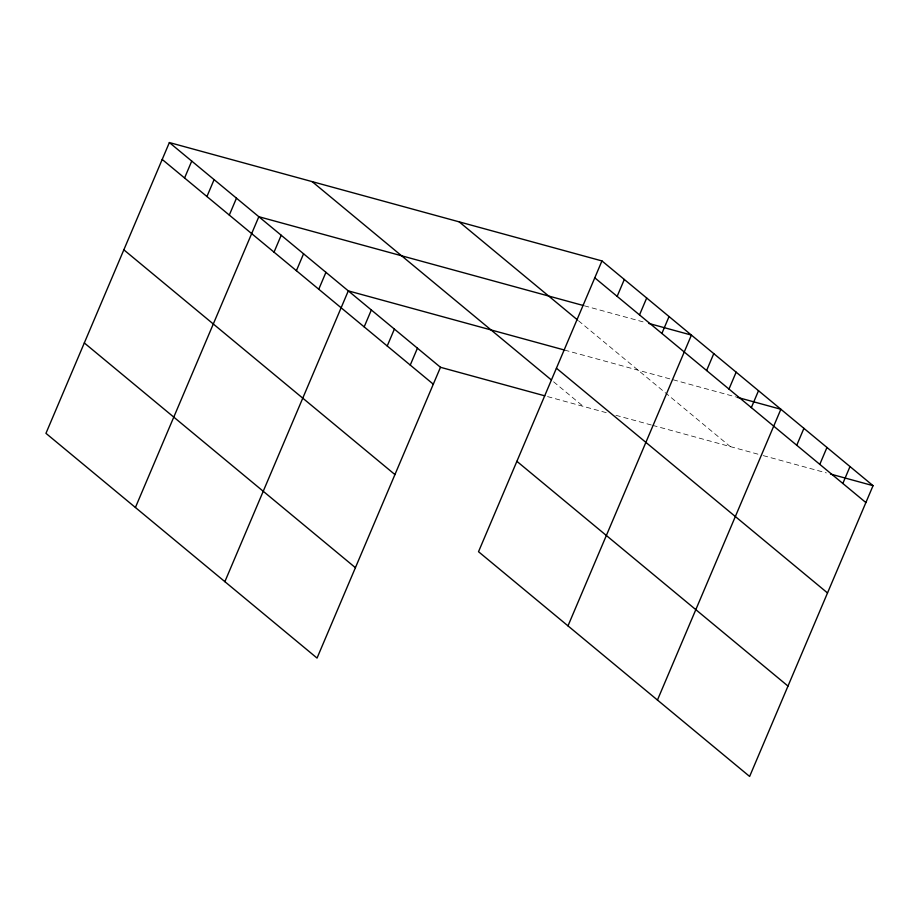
<?xml version="1.0" encoding="UTF-8"?>
<svg xmlns="http://www.w3.org/2000/svg" width="919" height="919" viewBox="0 0 919 919"><rect width="100%" height="100%" fill="white"/><g stroke="black" fill="none" stroke-linecap="round" stroke-linejoin="round"><path stroke-width="0.69" stroke-dasharray="4.59 3.45" d="M584.358 305.797L644.747 322.328M564.588 350.07L735.579 396.859M547.54 396.594L607.735 413.068M615.902 415.296L651.318 424.992M652.674 425.359L761.874 455.25M763.241 455.617L826.376 472.906M578.488 320.754L730.295 446.611M553.594 381.799L583.22 406.359"/><path stroke-width="1.38" d="M169.372 142.548L45.95 433.331L317.044 658.073L440.477 367.29L169.372 142.548L601.956 260.927L873.05 485.669L749.628 776.452L478.523 551.71L601.956 260.927M184.57 177.987L191.738 161.089M206.936 196.528L214.104 179.63M229.302 215.069L236.47 198.171M135.415 507.495L258.836 216.712L582.979 305.418M274.034 252.151L281.203 235.253M296.4 270.691L303.569 253.793M318.767 289.232L325.935 272.334M224.868 581.658L348.301 290.875L564.588 350.07M364.177 326.877L371.345 309.979M387.221 345.981L394.389 329.082M410.253 365.084L417.433 348.186M617.143 296.366L624.323 279.468M639.509 314.907L646.689 298.009M661.875 333.448L669.055 316.55M567.988 625.873L691.421 335.09L648.86 323.454M706.608 370.529L713.776 353.631M728.974 389.07L736.142 372.172M751.34 407.611L758.508 390.724M657.453 700.037L780.874 409.265L736.958 397.238M796.75 445.255L803.918 428.357M819.794 464.359L826.962 447.461M842.838 483.463L850.006 466.565M440.477 367.29L544.795 395.836M830.5 474.032L873.05 485.669M594.788 277.825L865.882 502.567M459.201 221.87L577.419 319.869M556.42 368.209L827.514 592.95M312.127 181.617L551.4 379.972M162.203 159.447L433.297 384.188M516.892 461.327L787.985 686.068M123.847 249.83L394.94 474.572M84.318 342.948L355.412 567.689"/></g></svg>
